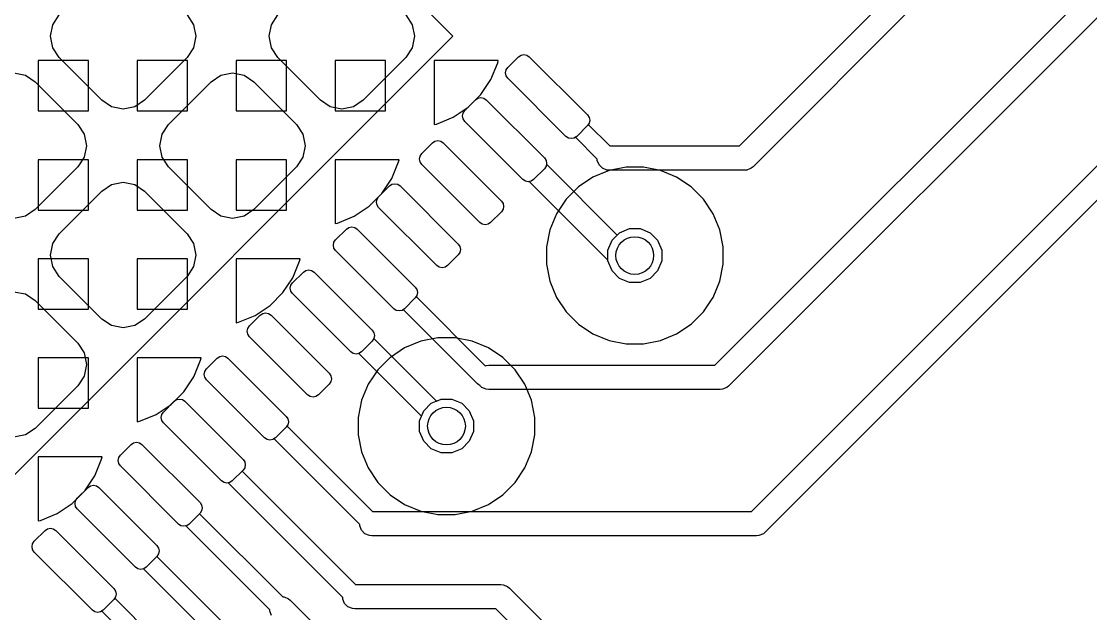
# Model space of a CAD drawing. Extents: x 0 to 3.78, y -0.8 to 2.03.
# Drawn here: x 0.5851 to 0.9308, y 0.3882 to 0.5796 of the extents above; entities that cross this region are included whole.
import ezdxf

# ---------------------------------------------------------------- set-up
doc = ezdxf.new("R2010")
doc.units = 0
doc.header["$MEASUREMENT"] = 0
doc.layers.add('BLACK', color=7, linetype='CONTINUOUS')

msp = doc.modelspace()

# ---------------------------------------------------------------- linework, layer by layer
at = {"layer": 'BLACK', "linetype": 'CONTINUOUS'}
for p, q in [((0.81727, 0.53937), (1.31391, 1.03601)), ((1.31832, 1.02929), (0.82168, 0.53265)), ((0.80939, 0.4685), (1.34367, 1.00278)), ((1.34809, 0.99606), (0.81381, 0.46178)), ((0.8212, 0.42126), (1.37123, 0.97129)), ((1.37565, 0.96457), (0.82562, 0.41454)), ((0.58268, 0.71678), (0.72466, 0.5748)), ((0.59525, 0.57853), (0.59736, 0.58169)), ((0.6387, 0.58169), (0.64082, 0.57853)), ((0.66596, 0.57853), (0.66807, 0.58169)), ((0.70941, 0.58169), (0.71153, 0.57853)), ((0.59451, 0.5748), (0.59525, 0.57853)), ((0.64082, 0.57853), (0.64156, 0.5748)), ((0.66522, 0.5748), (0.66596, 0.57853)), ((0.71153, 0.57853), (0.71227, 0.5748)), ((0.72466, 0.5748), (0.58268, 0.43283)), ((0.59525, 0.57107), (0.59451, 0.5748)), ((0.64156, 0.5748), (0.64082, 0.57107)), ((0.66596, 0.57107), (0.66522, 0.5748)), ((0.71227, 0.5748), (0.71153, 0.57107)), ((0.59736, 0.56791), (0.59525, 0.57107)), ((0.64082, 0.57107), (0.6387, 0.56791)), ((0.66807, 0.56791), (0.66596, 0.57107)), ((0.71153, 0.57107), (0.70941, 0.56791)), ((0.61114, 0.55413), (0.59736, 0.56791)), ((0.6387, 0.56791), (0.62492, 0.55413)), ((0.68185, 0.55413), (0.66807, 0.56791)), ((0.70941, 0.56791), (0.69563, 0.55413)), ((0.7424, 0.56471), (0.74588, 0.56819)), ((0.7424, 0.56471), (0.74588, 0.56819)), ((0.74588, 0.56819), (0.74668, 0.56872)), ((0.74588, 0.56819), (0.74668, 0.56872)), ((0.74668, 0.56872), (0.74762, 0.56891)), ((0.74668, 0.56872), (0.74762, 0.56891)), ((0.74762, 0.56891), (0.74856, 0.56872)), ((0.74762, 0.56891), (0.74856, 0.56872)), ((0.74856, 0.56872), (0.74936, 0.56819)), ((0.74856, 0.56872), (0.74936, 0.56819)), ((0.74936, 0.56819), (0.76815, 0.5494)), ((0.74936, 0.56819), (0.76815, 0.5494)), ((0.60682, 0.56693), (0.59055, 0.56693)), ((0.59055, 0.56693), (0.59055, 0.55066)), ((0.60682, 0.55066), (0.60682, 0.56693)), ((0.63883, 0.56693), (0.62257, 0.56693)), ((0.62257, 0.56693), (0.62257, 0.55066)), ((0.63883, 0.55066), (0.63883, 0.56693)), ((0.67085, 0.56693), (0.65458, 0.56693)), ((0.65458, 0.56693), (0.65458, 0.55066)), ((0.67085, 0.55066), (0.67085, 0.56693)), ((0.70286, 0.56693), (0.6866, 0.56693)), ((0.6866, 0.56693), (0.6866, 0.55066)), ((0.70286, 0.55066), (0.70286, 0.56693)), ((0.73928, 0.56693), (0.71861, 0.56693)), ((0.71861, 0.56693), (0.71861, 0.54626)), ((0.7369, 0.56082), (0.73913, 0.56619)), ((0.73913, 0.56619), (0.73928, 0.56693)), ((0.73913, 0.56619), (0.73913, 0.56619)), ((0.74168, 0.56297), (0.74187, 0.56391)), ((0.74168, 0.56297), (0.74187, 0.56391)), ((0.74187, 0.56391), (0.7424, 0.56471)), ((0.74187, 0.56391), (0.7424, 0.56471)), ((0.58268, 0.56297), (0.58641, 0.56223)), ((0.58641, 0.56223), (0.58957, 0.56012)), ((0.58957, 0.56012), (0.60335, 0.54634)), ((0.63272, 0.54634), (0.6465, 0.56012)), ((0.6465, 0.56012), (0.64966, 0.56223)), ((0.64966, 0.56223), (0.65339, 0.56297)), ((0.65339, 0.56297), (0.65712, 0.56223)), ((0.65712, 0.56223), (0.66028, 0.56012)), ((0.66028, 0.56012), (0.67406, 0.54634)), ((0.73367, 0.55598), (0.7369, 0.56082)), ((0.7369, 0.56082), (0.7369, 0.56082)), ((0.74187, 0.56203), (0.74168, 0.56297)), ((0.74187, 0.56203), (0.74168, 0.56297)), ((0.7424, 0.56123), (0.74187, 0.56203)), ((0.7424, 0.56123), (0.74187, 0.56203)), ((0.76119, 0.54244), (0.7424, 0.56123)), ((0.76119, 0.54244), (0.7424, 0.56123)), ((0.6143, 0.55202), (0.61114, 0.55413)), ((0.62492, 0.55413), (0.62176, 0.55202)), ((0.68501, 0.55202), (0.68185, 0.55413)), ((0.69563, 0.55413), (0.69247, 0.55202)), ((0.72848, 0.55079), (0.73196, 0.55427)), ((0.72848, 0.55079), (0.73196, 0.55427)), ((0.72956, 0.55187), (0.73367, 0.55598)), ((0.73196, 0.55427), (0.73276, 0.55481)), ((0.73196, 0.55427), (0.73276, 0.55481)), ((0.73276, 0.55481), (0.7337, 0.55499)), ((0.73276, 0.55481), (0.7337, 0.55499)), ((0.73367, 0.55598), (0.73367, 0.55598)), ((0.7337, 0.55499), (0.73464, 0.55481)), ((0.7337, 0.55499), (0.73464, 0.55481)), ((0.73464, 0.55481), (0.73544, 0.55427)), ((0.73464, 0.55481), (0.73544, 0.55427)), ((0.73544, 0.55427), (0.75423, 0.53548)), ((0.73544, 0.55427), (0.75423, 0.53548)), ((0.59055, 0.55066), (0.60682, 0.55066)), ((0.61803, 0.55128), (0.6143, 0.55202)), ((0.62176, 0.55202), (0.61803, 0.55128)), ((0.62257, 0.55066), (0.63883, 0.55066)), ((0.65458, 0.55066), (0.67085, 0.55066)), ((0.68874, 0.55128), (0.68501, 0.55202)), ((0.6866, 0.55066), (0.70286, 0.55066)), ((0.69247, 0.55202), (0.68874, 0.55128)), ((0.72472, 0.54864), (0.72956, 0.55187)), ((0.72776, 0.54905), (0.72795, 0.54999)), ((0.72776, 0.54905), (0.72795, 0.54999)), ((0.72795, 0.54999), (0.72848, 0.55079)), ((0.72795, 0.54999), (0.72848, 0.55079)), ((0.72956, 0.55187), (0.72956, 0.55187)), ((0.60335, 0.54634), (0.60546, 0.54318)), ((0.63061, 0.54318), (0.63272, 0.54634)), ((0.67406, 0.54634), (0.67617, 0.54318)), ((0.71861, 0.54626), (0.71935, 0.54641)), ((0.71935, 0.54641), (0.72472, 0.54864)), ((0.71935, 0.54641), (0.71935, 0.54641)), ((0.72472, 0.54864), (0.72472, 0.54864)), ((0.72795, 0.54811), (0.72776, 0.54905)), ((0.72795, 0.54811), (0.72776, 0.54905)), ((0.72848, 0.54731), (0.72795, 0.54811)), ((0.72848, 0.54731), (0.72795, 0.54811)), ((0.74727, 0.52852), (0.72848, 0.54731)), ((0.74727, 0.52852), (0.72848, 0.54731)), ((0.76815, 0.5494), (0.76869, 0.5486)), ((0.76815, 0.5494), (0.76869, 0.5486)), ((0.76869, 0.54672), (0.76815, 0.54592)), ((0.76869, 0.54672), (0.76843, 0.54634)), ((0.76843, 0.54634), (0.7754, 0.53937)), ((0.76869, 0.5486), (0.76887, 0.54766)), ((0.76869, 0.5486), (0.76887, 0.54766)), ((0.76887, 0.54766), (0.76869, 0.54672)), ((0.76887, 0.54766), (0.76869, 0.54672)), ((0.60546, 0.54318), (0.6062, 0.53945)), ((0.62986, 0.53945), (0.63061, 0.54318)), ((0.67617, 0.54318), (0.67691, 0.53945)), ((0.76815, 0.54592), (0.76467, 0.54244)), ((0.6062, 0.53945), (0.60546, 0.53572)), ((0.63061, 0.53572), (0.62986, 0.53945)), ((0.67691, 0.53945), (0.67617, 0.53572)), ((0.71456, 0.53687), (0.71804, 0.54035)), ((0.71456, 0.53687), (0.71804, 0.54035)), ((0.71804, 0.54035), (0.71884, 0.54089)), ((0.71804, 0.54035), (0.71884, 0.54089)), ((0.71884, 0.54089), (0.71978, 0.54107)), ((0.71884, 0.54089), (0.71978, 0.54107)), ((0.71978, 0.54107), (0.72073, 0.54089)), ((0.71978, 0.54107), (0.72073, 0.54089)), ((0.72073, 0.54089), (0.72152, 0.54035)), ((0.72073, 0.54089), (0.72152, 0.54035)), ((0.72152, 0.54035), (0.74031, 0.52156)), ((0.72152, 0.54035), (0.74031, 0.52156)), ((0.76199, 0.54191), (0.76119, 0.54244)), ((0.76199, 0.54191), (0.76119, 0.54244)), ((0.76293, 0.54172), (0.76199, 0.54191)), ((0.76293, 0.54172), (0.76199, 0.54191)), ((0.76388, 0.54191), (0.76293, 0.54172)), ((0.76388, 0.54191), (0.76293, 0.54172)), ((0.76467, 0.54244), (0.76388, 0.54191)), ((0.76426, 0.54216), (0.76388, 0.54191)), ((0.7713, 0.53512), (0.76426, 0.54216)), ((0.7754, 0.53937), (0.81727, 0.53937)), ((0.71384, 0.53513), (0.71403, 0.53607)), ((0.71384, 0.53513), (0.71403, 0.53607)), ((0.71403, 0.53607), (0.71456, 0.53687)), ((0.71403, 0.53607), (0.71456, 0.53687)), ((0.60335, 0.53256), (0.58957, 0.51878)), ((0.60682, 0.53491), (0.59055, 0.53491)), ((0.59055, 0.53491), (0.59055, 0.51865)), ((0.60546, 0.53572), (0.60335, 0.53256)), ((0.60682, 0.51865), (0.60682, 0.53491)), ((0.63883, 0.53491), (0.62257, 0.53491)), ((0.62257, 0.53491), (0.62257, 0.51865)), ((0.63272, 0.53256), (0.63061, 0.53572)), ((0.6465, 0.51878), (0.63272, 0.53256)), ((0.63883, 0.51865), (0.63883, 0.53491)), ((0.67085, 0.53491), (0.65458, 0.53491)), ((0.65458, 0.53491), (0.65458, 0.51865)), ((0.67406, 0.53256), (0.66028, 0.51878)), ((0.67085, 0.51865), (0.67085, 0.53491)), ((0.67617, 0.53572), (0.67406, 0.53256)), ((0.70726, 0.53491), (0.6866, 0.53491)), ((0.6866, 0.53491), (0.6866, 0.51425)), ((0.70489, 0.5288), (0.70711, 0.53418)), ((0.70711, 0.53418), (0.70726, 0.53491)), ((0.70711, 0.53418), (0.70711, 0.53418)), ((0.71403, 0.53419), (0.71384, 0.53513)), ((0.71403, 0.53419), (0.71384, 0.53513)), ((0.71456, 0.53339), (0.71403, 0.53419)), ((0.71456, 0.53339), (0.71403, 0.53419)), ((0.73335, 0.5146), (0.71456, 0.53339)), ((0.73335, 0.5146), (0.71456, 0.53339)), ((0.75423, 0.53548), (0.75477, 0.53468)), ((0.75423, 0.53548), (0.75477, 0.53468)), ((0.75477, 0.5328), (0.75423, 0.532)), ((0.75477, 0.53468), (0.75495, 0.53374)), ((0.75477, 0.53468), (0.75495, 0.53374)), ((0.75495, 0.53374), (0.75477, 0.5328)), ((0.75495, 0.53374), (0.75489, 0.53343)), ((0.75489, 0.53343), (0.77778, 0.51054)), ((0.7713, 0.53466), (0.7713, 0.53512)), ((0.77189, 0.53325), (0.7713, 0.53466)), ((0.77297, 0.53216), (0.77189, 0.53325)), ((0.78065, 0.5325), (0.77513, 0.5314)), ((0.78628, 0.5325), (0.78065, 0.5325)), ((0.78065, 0.5325), (0.78065, 0.5325)), ((0.7918, 0.5314), (0.78628, 0.5325)), ((0.78628, 0.5325), (0.78628, 0.5325)), ((0.82168, 0.53265), (0.82108, 0.53216)), ((0.75423, 0.532), (0.75075, 0.52852)), ((0.76993, 0.52925), (0.76526, 0.52612)), ((0.76994, 0.52925), (0.76993, 0.52925)), ((0.77513, 0.5314), (0.76994, 0.52925)), ((0.77439, 0.53157), (0.77297, 0.53216)), ((0.77516, 0.5315), (0.77439, 0.53157)), ((0.77513, 0.5314), (0.77513, 0.5314)), ((0.8189, 0.5315), (0.77516, 0.5315)), ((0.79699, 0.52925), (0.7918, 0.5314)), ((0.7918, 0.5314), (0.7918, 0.5314)), ((0.80167, 0.52612), (0.79699, 0.52925)), ((0.79699, 0.52925), (0.79699, 0.52925)), ((0.79699, 0.52925), (0.79699, 0.52925)), ((0.81967, 0.53157), (0.8189, 0.5315)), ((0.82108, 0.53216), (0.81967, 0.53157)), ((0.61114, 0.52476), (0.6143, 0.52688)), ((0.6143, 0.52688), (0.61803, 0.52762)), ((0.61803, 0.52762), (0.62176, 0.52688)), ((0.62176, 0.52688), (0.62492, 0.52476)), ((0.70064, 0.52295), (0.70412, 0.52643)), ((0.70064, 0.52295), (0.70412, 0.52643)), ((0.70166, 0.52397), (0.70489, 0.5288)), ((0.70412, 0.52643), (0.70492, 0.52697)), ((0.70412, 0.52643), (0.70492, 0.52697)), ((0.70489, 0.5288), (0.70489, 0.5288)), ((0.70492, 0.52697), (0.70586, 0.52715)), ((0.70492, 0.52697), (0.70586, 0.52715)), ((0.70586, 0.52715), (0.70681, 0.52697)), ((0.70586, 0.52715), (0.70681, 0.52697)), ((0.70681, 0.52697), (0.7076, 0.52643)), ((0.70681, 0.52697), (0.7076, 0.52643)), ((0.7076, 0.52643), (0.7264, 0.50764)), ((0.7076, 0.52643), (0.7264, 0.50764)), ((0.74807, 0.52799), (0.74727, 0.52852)), ((0.74807, 0.52799), (0.74727, 0.52852)), ((0.74901, 0.5278), (0.74807, 0.52799)), ((0.74901, 0.5278), (0.74807, 0.52799)), ((0.74996, 0.52799), (0.74901, 0.5278)), ((0.74933, 0.52786), (0.74901, 0.5278)), ((0.77478, 0.50241), (0.74933, 0.52786)), ((0.75075, 0.52852), (0.74996, 0.52799)), ((0.76526, 0.52612), (0.76128, 0.52214)), ((0.80565, 0.52214), (0.80167, 0.52612)), ((0.59736, 0.51098), (0.61114, 0.52476)), ((0.62492, 0.52476), (0.6387, 0.51098)), ((0.69754, 0.51985), (0.70166, 0.52397)), ((0.69992, 0.52121), (0.70011, 0.52216)), ((0.69992, 0.52121), (0.70011, 0.52216)), ((0.70011, 0.52216), (0.70064, 0.52295)), ((0.70011, 0.52216), (0.70064, 0.52295)), ((0.70166, 0.52397), (0.70166, 0.52397)), ((0.76128, 0.52214), (0.75975, 0.51985)), ((0.76128, 0.52214), (0.76128, 0.52214)), ((0.76128, 0.52214), (0.76128, 0.52214)), ((0.80878, 0.51747), (0.80565, 0.52214)), ((0.58957, 0.51878), (0.58641, 0.51667)), ((0.59055, 0.51865), (0.60682, 0.51865)), ((0.62257, 0.51865), (0.63883, 0.51865)), ((0.64966, 0.51667), (0.6465, 0.51878)), ((0.65458, 0.51865), (0.67085, 0.51865)), ((0.66028, 0.51878), (0.65712, 0.51667)), ((0.69271, 0.51662), (0.69754, 0.51985)), ((0.69754, 0.51985), (0.69754, 0.51985)), ((0.70011, 0.52027), (0.69992, 0.52121)), ((0.70011, 0.52027), (0.69992, 0.52121)), ((0.70064, 0.51947), (0.70011, 0.52027)), ((0.70064, 0.51947), (0.70011, 0.52027)), ((0.71944, 0.50068), (0.70064, 0.51947)), ((0.71944, 0.50068), (0.70064, 0.51947)), ((0.74031, 0.52156), (0.74085, 0.52076)), ((0.74031, 0.52156), (0.74085, 0.52076)), ((0.74085, 0.51888), (0.74031, 0.51808)), ((0.74085, 0.51888), (0.74031, 0.51808)), ((0.74085, 0.52076), (0.74104, 0.51982)), ((0.74085, 0.52076), (0.74104, 0.51982)), ((0.74104, 0.51982), (0.74085, 0.51888)), ((0.74104, 0.51982), (0.74085, 0.51888)), ((0.75975, 0.51985), (0.75815, 0.51747)), ((0.58641, 0.51667), (0.58268, 0.51592)), ((0.65339, 0.51592), (0.64966, 0.51667)), ((0.65712, 0.51667), (0.65339, 0.51592)), ((0.68733, 0.5144), (0.69271, 0.51662)), ((0.69271, 0.51662), (0.69271, 0.51662)), ((0.74031, 0.51808), (0.73683, 0.5146)), ((0.74031, 0.51808), (0.73683, 0.5146)), ((0.75815, 0.51747), (0.756, 0.51227)), ((0.75815, 0.51747), (0.75815, 0.51747)), ((0.81093, 0.51227), (0.80878, 0.51747)), ((0.6866, 0.51425), (0.68733, 0.5144)), ((0.68672, 0.50903), (0.6902, 0.51251)), ((0.68672, 0.50903), (0.6902, 0.51251)), ((0.68733, 0.5144), (0.68733, 0.5144)), ((0.6902, 0.51251), (0.691, 0.51305)), ((0.6902, 0.51251), (0.691, 0.51305)), ((0.691, 0.51305), (0.69194, 0.51323)), ((0.691, 0.51305), (0.69194, 0.51323)), ((0.69194, 0.51323), (0.69289, 0.51305)), ((0.69194, 0.51323), (0.69289, 0.51305)), ((0.69289, 0.51305), (0.69368, 0.51251)), ((0.69289, 0.51305), (0.69368, 0.51251)), ((0.69368, 0.51251), (0.71248, 0.49372)), ((0.69368, 0.51251), (0.71248, 0.49372)), ((0.73415, 0.51407), (0.73335, 0.5146)), ((0.73415, 0.51407), (0.73335, 0.5146)), ((0.73509, 0.51388), (0.73415, 0.51407)), ((0.73509, 0.51388), (0.73415, 0.51407)), ((0.73604, 0.51407), (0.73509, 0.51388)), ((0.73604, 0.51407), (0.73509, 0.51388)), ((0.73683, 0.5146), (0.73604, 0.51407)), ((0.73683, 0.5146), (0.73604, 0.51407)), ((0.756, 0.51227), (0.7549, 0.50675)), ((0.756, 0.51227), (0.756, 0.51227)), ((0.77854, 0.5113), (0.78174, 0.51263)), ((0.77854, 0.5113), (0.78174, 0.51263)), ((0.78174, 0.51263), (0.78519, 0.51263)), ((0.78174, 0.51263), (0.78519, 0.51263)), ((0.78519, 0.51263), (0.78839, 0.5113)), ((0.78519, 0.51263), (0.78839, 0.5113)), ((0.81203, 0.50675), (0.81093, 0.51227)), ((0.59525, 0.50782), (0.59736, 0.51098)), ((0.6387, 0.51098), (0.64082, 0.50782)), ((0.686, 0.50729), (0.68619, 0.50824)), ((0.686, 0.50729), (0.68619, 0.50824)), ((0.68619, 0.50824), (0.68672, 0.50903)), ((0.68619, 0.50824), (0.68672, 0.50903)), ((0.77478, 0.50567), (0.7761, 0.50886)), ((0.7761, 0.50886), (0.77854, 0.5113)), ((0.77778, 0.51054), (0.77854, 0.5113)), ((0.78839, 0.5113), (0.79083, 0.50886)), ((0.78839, 0.5113), (0.79083, 0.50886)), ((0.79083, 0.50886), (0.79215, 0.50567)), ((0.79083, 0.50886), (0.79215, 0.50567)), ((0.59451, 0.50409), (0.59525, 0.50782)), ((0.64082, 0.50782), (0.64156, 0.50409)), ((0.68619, 0.50635), (0.686, 0.50729)), ((0.68619, 0.50635), (0.686, 0.50729)), ((0.68672, 0.50555), (0.68619, 0.50635)), ((0.68672, 0.50555), (0.68619, 0.50635)), ((0.70552, 0.48676), (0.68672, 0.50555)), ((0.70552, 0.48676), (0.68672, 0.50555)), ((0.7264, 0.50764), (0.72693, 0.50684)), ((0.7264, 0.50764), (0.72693, 0.50684)), ((0.72693, 0.50496), (0.7264, 0.50416)), ((0.72693, 0.50496), (0.7264, 0.50416)), ((0.72693, 0.50684), (0.72712, 0.5059)), ((0.72693, 0.50684), (0.72712, 0.5059)), ((0.72712, 0.5059), (0.72693, 0.50496)), ((0.72712, 0.5059), (0.72693, 0.50496)), ((0.7549, 0.50675), (0.7549, 0.50112)), ((0.77478, 0.50221), (0.77478, 0.50567)), ((0.79215, 0.50567), (0.79215, 0.50221)), ((0.79215, 0.50567), (0.79215, 0.50221)), ((0.81203, 0.50112), (0.81203, 0.50675)), ((0.60682, 0.5029), (0.59055, 0.5029)), ((0.59055, 0.5029), (0.59055, 0.48663)), ((0.59525, 0.50036), (0.59451, 0.50409)), ((0.60682, 0.48663), (0.60682, 0.5029)), ((0.63883, 0.5029), (0.62257, 0.5029)), ((0.62257, 0.5029), (0.62257, 0.48663)), ((0.63883, 0.48663), (0.63883, 0.5029)), ((0.64156, 0.50409), (0.64082, 0.50036)), ((0.67525, 0.5029), (0.65458, 0.5029)), ((0.65458, 0.5029), (0.65458, 0.48223)), ((0.67287, 0.49679), (0.6751, 0.50216)), ((0.6751, 0.50216), (0.67525, 0.5029)), ((0.6751, 0.50216), (0.6751, 0.50216)), ((0.7264, 0.50416), (0.72292, 0.50068)), ((0.7264, 0.50416), (0.72292, 0.50068)), ((0.77478, 0.50221), (0.77478, 0.50241)), ((0.7761, 0.49902), (0.77478, 0.50221)), ((0.7761, 0.49902), (0.77478, 0.50221)), ((0.79215, 0.50221), (0.79083, 0.49902)), ((0.79215, 0.50221), (0.79083, 0.49902)), ((0.59736, 0.4972), (0.59525, 0.50036)), ((0.64082, 0.50036), (0.6387, 0.4972)), ((0.67281, 0.49511), (0.67629, 0.49859)), ((0.67281, 0.49511), (0.67629, 0.49859)), ((0.67629, 0.49859), (0.67708, 0.49913)), ((0.67629, 0.49859), (0.67708, 0.49913)), ((0.67708, 0.49913), (0.67803, 0.49931)), ((0.67708, 0.49913), (0.67803, 0.49931)), ((0.67803, 0.49931), (0.67897, 0.49913)), ((0.67803, 0.49931), (0.67897, 0.49913)), ((0.67897, 0.49913), (0.67977, 0.49859)), ((0.67897, 0.49913), (0.67977, 0.49859)), ((0.67977, 0.49859), (0.69856, 0.4798)), ((0.67977, 0.49859), (0.69856, 0.4798)), ((0.72023, 0.50015), (0.71944, 0.50068)), ((0.72023, 0.50015), (0.71944, 0.50068)), ((0.72118, 0.49996), (0.72023, 0.50015)), ((0.72118, 0.49996), (0.72023, 0.50015)), ((0.72212, 0.50015), (0.72118, 0.49996)), ((0.72212, 0.50015), (0.72118, 0.49996)), ((0.72292, 0.50068), (0.72212, 0.50015)), ((0.72292, 0.50068), (0.72212, 0.50015)), ((0.7549, 0.50112), (0.756, 0.49561)), ((0.77854, 0.49657), (0.7761, 0.49902)), ((0.77854, 0.49657), (0.7761, 0.49902)), ((0.79083, 0.49902), (0.78839, 0.49657)), ((0.79083, 0.49902), (0.78839, 0.49657)), ((0.81093, 0.49561), (0.81203, 0.50112)), ((0.61114, 0.48342), (0.59736, 0.4972)), ((0.6387, 0.4972), (0.62492, 0.48342)), ((0.66964, 0.49195), (0.67287, 0.49679)), ((0.67227, 0.49432), (0.67281, 0.49511)), ((0.67227, 0.49432), (0.67281, 0.49511)), ((0.67287, 0.49679), (0.67287, 0.49679)), ((0.756, 0.49561), (0.756, 0.49561)), ((0.756, 0.49561), (0.75815, 0.49041)), ((0.78174, 0.49525), (0.77854, 0.49657)), ((0.78174, 0.49525), (0.77854, 0.49657)), ((0.78519, 0.49525), (0.78174, 0.49525)), ((0.78519, 0.49525), (0.78174, 0.49525)), ((0.78839, 0.49657), (0.78519, 0.49525)), ((0.78839, 0.49657), (0.78519, 0.49525)), ((0.80878, 0.49041), (0.81093, 0.49561)), ((0.58268, 0.49226), (0.58641, 0.49152)), ((0.58641, 0.49152), (0.58957, 0.48941)), ((0.66553, 0.48784), (0.66964, 0.49195)), ((0.66964, 0.49195), (0.66964, 0.49195)), ((0.67208, 0.49337), (0.67227, 0.49432)), ((0.67208, 0.49337), (0.67227, 0.49432)), ((0.67227, 0.49243), (0.67208, 0.49337)), ((0.67227, 0.49243), (0.67208, 0.49337)), ((0.67281, 0.49163), (0.67227, 0.49243)), ((0.67281, 0.49163), (0.67227, 0.49243)), ((0.6916, 0.47284), (0.67281, 0.49163)), ((0.6916, 0.47284), (0.67281, 0.49163)), ((0.71248, 0.49372), (0.71301, 0.49292)), ((0.71248, 0.49372), (0.71301, 0.49292)), ((0.71301, 0.49104), (0.71248, 0.49024)), ((0.71301, 0.49104), (0.71275, 0.49066)), ((0.71301, 0.49292), (0.7132, 0.49198)), ((0.71301, 0.49292), (0.7132, 0.49198)), ((0.7132, 0.49198), (0.71301, 0.49104)), ((0.7132, 0.49198), (0.71301, 0.49104)), ((0.58957, 0.48941), (0.60335, 0.47563)), ((0.66069, 0.48461), (0.66553, 0.48784)), ((0.66553, 0.48784), (0.66553, 0.48784)), ((0.71248, 0.49024), (0.709, 0.48676)), ((0.71275, 0.49066), (0.73512, 0.46829)), ((0.75815, 0.49041), (0.75815, 0.49041)), ((0.75815, 0.49041), (0.75815, 0.49041)), ((0.75815, 0.49041), (0.76128, 0.48573)), ((0.80565, 0.48573), (0.80827, 0.48966)), ((0.80827, 0.48966), (0.80878, 0.49041)), ((0.80878, 0.49041), (0.80878, 0.49041)), ((0.80878, 0.49041), (0.80878, 0.49041)), ((0.59055, 0.48663), (0.60682, 0.48663)), ((0.62257, 0.48663), (0.63883, 0.48663)), ((0.65532, 0.48238), (0.66069, 0.48461)), ((0.65889, 0.4812), (0.66237, 0.48467)), ((0.65889, 0.4812), (0.66237, 0.48467)), ((0.66069, 0.48461), (0.66069, 0.48461)), ((0.66237, 0.48467), (0.66316, 0.48521)), ((0.66237, 0.48467), (0.66316, 0.48521)), ((0.66316, 0.48521), (0.66411, 0.4854)), ((0.66316, 0.48521), (0.66411, 0.4854)), ((0.66411, 0.4854), (0.66505, 0.48521)), ((0.66411, 0.4854), (0.66505, 0.48521)), ((0.66505, 0.48521), (0.66585, 0.48467)), ((0.66505, 0.48521), (0.66585, 0.48467)), ((0.66585, 0.48467), (0.68464, 0.46588)), ((0.66585, 0.48467), (0.68464, 0.46588)), ((0.70631, 0.48623), (0.70552, 0.48676)), ((0.70631, 0.48623), (0.70552, 0.48676)), ((0.70726, 0.48604), (0.70631, 0.48623)), ((0.70726, 0.48604), (0.70631, 0.48623)), ((0.7082, 0.48623), (0.70726, 0.48604)), ((0.7082, 0.48623), (0.70726, 0.48604)), ((0.709, 0.48676), (0.7082, 0.48623)), ((0.70858, 0.48648), (0.7082, 0.48623)), ((0.73258, 0.46248), (0.70858, 0.48648)), ((0.76128, 0.48573), (0.76526, 0.48175)), ((0.80167, 0.48175), (0.80565, 0.48573)), ((0.6143, 0.48131), (0.61114, 0.48342)), ((0.61803, 0.48057), (0.6143, 0.48131)), ((0.62176, 0.48131), (0.61803, 0.48057)), ((0.62492, 0.48342), (0.62176, 0.48131)), ((0.65458, 0.48223), (0.65532, 0.48238)), ((0.65532, 0.48238), (0.65532, 0.48238)), ((0.65835, 0.4804), (0.65889, 0.4812)), ((0.65835, 0.4804), (0.65889, 0.4812)), ((0.76526, 0.48175), (0.76993, 0.47862)), ((0.79699, 0.47862), (0.80167, 0.48175)), ((0.65817, 0.47946), (0.65835, 0.4804)), ((0.65817, 0.47946), (0.65835, 0.4804)), ((0.65835, 0.47851), (0.65817, 0.47946)), ((0.65835, 0.47851), (0.65817, 0.47946)), ((0.65889, 0.47772), (0.65835, 0.47851)), ((0.65889, 0.47772), (0.65835, 0.47851)), ((0.67768, 0.45892), (0.65889, 0.47772)), ((0.67768, 0.45892), (0.65889, 0.47772)), ((0.69856, 0.4798), (0.69909, 0.479)), ((0.69856, 0.4798), (0.69909, 0.479)), ((0.69909, 0.47712), (0.69856, 0.47632)), ((0.69909, 0.479), (0.69928, 0.47806)), ((0.69909, 0.479), (0.69928, 0.47806)), ((0.69928, 0.47806), (0.69909, 0.47712)), ((0.69928, 0.47806), (0.6991, 0.47717)), ((0.6991, 0.47717), (0.71938, 0.4569)), ((0.71977, 0.47738), (0.71425, 0.47628)), ((0.72539, 0.47738), (0.71977, 0.47738)), ((0.71977, 0.47738), (0.71977, 0.47738)), ((0.73091, 0.47628), (0.72539, 0.47738)), ((0.72539, 0.47738), (0.72539, 0.47738)), ((0.76993, 0.47862), (0.77513, 0.47647)), ((0.7918, 0.47647), (0.79699, 0.47862)), ((0.60335, 0.47563), (0.60546, 0.47247)), ((0.69856, 0.47632), (0.69508, 0.47284)), ((0.70905, 0.47413), (0.70442, 0.47103)), ((0.71425, 0.47628), (0.70905, 0.47413)), ((0.70905, 0.47413), (0.70905, 0.47413)), ((0.71425, 0.47628), (0.71425, 0.47628)), ((0.73611, 0.47413), (0.73091, 0.47628)), ((0.73091, 0.47628), (0.73091, 0.47628)), ((0.74079, 0.47101), (0.73611, 0.47413)), ((0.73611, 0.47413), (0.73611, 0.47413)), ((0.73611, 0.47413), (0.73611, 0.47413)), ((0.77513, 0.47647), (0.78065, 0.47537)), ((0.78065, 0.47537), (0.78065, 0.47537)), ((0.78065, 0.47537), (0.78628, 0.47537)), ((0.78628, 0.47537), (0.7918, 0.47647)), ((0.78628, 0.47537), (0.78628, 0.47537)), ((0.60682, 0.47089), (0.59055, 0.47089)), ((0.59055, 0.47089), (0.59055, 0.45462)), ((0.60546, 0.47247), (0.6062, 0.46874)), ((0.60682, 0.45462), (0.60682, 0.47089)), ((0.64323, 0.47089), (0.62257, 0.47089)), ((0.62257, 0.47089), (0.62257, 0.45022)), ((0.64308, 0.47015), (0.64323, 0.47089)), ((0.64497, 0.46728), (0.64845, 0.47076)), ((0.64497, 0.46728), (0.64845, 0.47076)), ((0.64845, 0.47076), (0.64924, 0.47129)), ((0.64845, 0.47076), (0.64924, 0.47129)), ((0.64924, 0.47129), (0.65019, 0.47148)), ((0.64924, 0.47129), (0.65019, 0.47148)), ((0.65019, 0.47148), (0.65113, 0.47129)), ((0.65019, 0.47148), (0.65113, 0.47129)), ((0.65113, 0.47129), (0.65193, 0.47076)), ((0.65113, 0.47129), (0.65193, 0.47076)), ((0.65193, 0.47076), (0.67072, 0.45196)), ((0.65193, 0.47076), (0.67072, 0.45196)), ((0.69239, 0.47231), (0.6916, 0.47284)), ((0.69239, 0.47231), (0.6916, 0.47284)), ((0.69334, 0.47212), (0.69239, 0.47231)), ((0.69334, 0.47212), (0.69239, 0.47231)), ((0.69428, 0.47231), (0.69334, 0.47212)), ((0.69423, 0.4723), (0.69334, 0.47212)), ((0.7145, 0.45202), (0.69423, 0.4723)), ((0.69508, 0.47284), (0.69428, 0.47231)), ((0.70437, 0.47101), (0.70039, 0.46703)), ((0.70442, 0.47103), (0.70437, 0.47101)), ((0.74477, 0.46703), (0.74079, 0.47101)), ((0.6062, 0.46874), (0.60546, 0.46501)), ((0.64086, 0.46477), (0.64308, 0.47015)), ((0.64308, 0.47015), (0.64308, 0.47015)), ((0.64443, 0.46648), (0.64497, 0.46728)), ((0.64443, 0.46648), (0.64497, 0.46728)), ((0.70039, 0.46703), (0.69889, 0.46477)), ((0.70039, 0.46703), (0.70039, 0.46703)), ((0.70039, 0.46703), (0.70039, 0.46703)), ((0.73512, 0.46829), (0.73545, 0.46843)), ((0.73545, 0.46843), (0.73622, 0.4685)), ((0.73622, 0.4685), (0.80939, 0.4685)), ((0.74789, 0.46235), (0.74477, 0.46703)), ((0.60546, 0.46501), (0.60335, 0.46185)), ((0.63763, 0.45994), (0.64086, 0.46477)), ((0.64086, 0.46477), (0.64086, 0.46477)), ((0.64425, 0.46554), (0.64443, 0.46648)), ((0.64425, 0.46554), (0.64443, 0.46648)), ((0.64443, 0.46459), (0.64425, 0.46554)), ((0.64443, 0.46459), (0.64425, 0.46554)), ((0.64497, 0.4638), (0.64443, 0.46459)), ((0.64497, 0.4638), (0.64443, 0.46459)), ((0.66376, 0.445), (0.64497, 0.4638)), ((0.66376, 0.445), (0.64497, 0.4638)), ((0.68464, 0.46588), (0.68517, 0.46509)), ((0.68464, 0.46588), (0.68517, 0.46509)), ((0.68517, 0.46509), (0.68536, 0.46414)), ((0.68517, 0.46509), (0.68536, 0.46414)), ((0.68536, 0.46414), (0.68517, 0.4632)), ((0.68536, 0.46414), (0.68517, 0.4632)), ((0.69889, 0.46477), (0.69727, 0.46235)), ((0.60335, 0.46185), (0.58957, 0.44807)), ((0.63376, 0.45607), (0.63763, 0.45994)), ((0.63763, 0.45994), (0.63763, 0.45994)), ((0.68464, 0.4624), (0.68116, 0.45892)), ((0.68464, 0.4624), (0.68116, 0.45892)), ((0.68517, 0.4632), (0.68464, 0.4624)), ((0.68517, 0.4632), (0.68464, 0.4624)), ((0.69727, 0.46235), (0.69512, 0.45715)), ((0.69727, 0.46235), (0.69727, 0.46235)), ((0.73303, 0.46211), (0.73258, 0.46248)), ((0.73334, 0.46198), (0.73303, 0.46211)), ((0.73403, 0.46129), (0.73334, 0.46198)), ((0.73545, 0.46071), (0.73403, 0.46129)), ((0.73622, 0.46063), (0.73545, 0.46071)), ((0.81102, 0.46063), (0.73622, 0.46063)), ((0.75005, 0.45715), (0.74789, 0.46235)), ((0.81179, 0.46071), (0.81102, 0.46063)), ((0.81321, 0.46129), (0.81179, 0.46071)), ((0.81381, 0.46178), (0.81321, 0.46129)), ((0.63105, 0.45336), (0.63453, 0.45684)), ((0.63105, 0.45336), (0.63453, 0.45684)), ((0.63453, 0.45684), (0.63533, 0.45737)), ((0.63453, 0.45684), (0.63533, 0.45737)), ((0.63533, 0.45737), (0.63627, 0.45756)), ((0.63533, 0.45737), (0.63627, 0.45756)), ((0.63627, 0.45756), (0.63721, 0.45737)), ((0.63627, 0.45756), (0.63721, 0.45737)), ((0.63721, 0.45737), (0.63801, 0.45684)), ((0.63721, 0.45737), (0.63801, 0.45684)), ((0.63801, 0.45684), (0.6568, 0.43804)), ((0.63801, 0.45684), (0.6568, 0.43804)), ((0.67848, 0.45839), (0.67768, 0.45892)), ((0.67848, 0.45839), (0.67768, 0.45892)), ((0.67942, 0.4582), (0.67848, 0.45839)), ((0.67942, 0.4582), (0.67848, 0.45839)), ((0.68036, 0.45839), (0.67942, 0.4582)), ((0.68036, 0.45839), (0.67942, 0.4582)), ((0.68116, 0.45892), (0.68036, 0.45839)), ((0.68116, 0.45892), (0.68036, 0.45839)), ((0.69512, 0.45715), (0.69402, 0.45163)), ((0.69512, 0.45715), (0.69512, 0.45715)), ((0.71766, 0.45618), (0.72085, 0.45751)), ((0.71938, 0.4569), (0.72085, 0.45751)), ((0.72085, 0.45751), (0.72431, 0.45751)), ((0.72085, 0.45751), (0.72431, 0.45751)), ((0.72431, 0.45751), (0.7275, 0.45618)), ((0.72431, 0.45751), (0.7275, 0.45618)), ((0.75114, 0.45163), (0.75005, 0.45715)), ((0.59055, 0.45462), (0.60682, 0.45462)), ((0.62868, 0.45259), (0.63351, 0.45582)), ((0.63051, 0.45256), (0.63105, 0.45336)), ((0.63051, 0.45256), (0.63105, 0.45336)), ((0.63351, 0.45582), (0.63376, 0.45607)), ((0.63351, 0.45582), (0.63351, 0.45582)), ((0.71389, 0.45055), (0.71522, 0.45374)), ((0.71522, 0.45374), (0.71766, 0.45618)), ((0.7275, 0.45618), (0.72995, 0.45374)), ((0.7275, 0.45618), (0.72995, 0.45374)), ((0.72995, 0.45374), (0.73127, 0.45055)), ((0.72995, 0.45374), (0.73127, 0.45055)), ((0.62257, 0.45022), (0.6233, 0.45037)), ((0.6233, 0.45037), (0.62636, 0.45163)), ((0.6233, 0.45037), (0.6233, 0.45037)), ((0.62636, 0.45163), (0.62868, 0.45259)), ((0.62868, 0.45259), (0.62868, 0.45259)), ((0.63033, 0.45162), (0.63051, 0.45256)), ((0.63033, 0.45162), (0.63051, 0.45256)), ((0.63051, 0.45067), (0.63033, 0.45162)), ((0.63051, 0.45067), (0.63033, 0.45162)), ((0.63105, 0.44988), (0.63051, 0.45067)), ((0.63105, 0.44988), (0.63051, 0.45067)), ((0.64984, 0.43109), (0.63105, 0.44988)), ((0.64984, 0.43109), (0.63105, 0.44988)), ((0.67072, 0.45196), (0.67125, 0.45117)), ((0.67072, 0.45196), (0.67125, 0.45117)), ((0.67125, 0.45117), (0.67144, 0.45022)), ((0.67125, 0.45117), (0.67144, 0.45022)), ((0.67144, 0.45022), (0.67125, 0.44928)), ((0.67144, 0.45022), (0.67125, 0.44928)), ((0.69402, 0.45163), (0.69402, 0.44601)), ((0.71389, 0.45055), (0.7145, 0.45202)), ((0.71389, 0.44709), (0.71389, 0.45055)), ((0.71389, 0.44709), (0.71389, 0.45055)), ((0.73127, 0.45055), (0.73127, 0.44709)), ((0.73127, 0.45055), (0.73127, 0.44709)), ((0.75114, 0.44601), (0.75114, 0.45163)), ((0.58957, 0.44807), (0.58641, 0.44595)), ((0.67072, 0.44848), (0.66724, 0.445)), ((0.67125, 0.44928), (0.67072, 0.44848)), ((0.67125, 0.44928), (0.671, 0.4489)), ((0.671, 0.4489), (0.69864, 0.42126)), ((0.69402, 0.44601), (0.69512, 0.44049)), ((0.71522, 0.4439), (0.71389, 0.44709)), ((0.71522, 0.4439), (0.71389, 0.44709)), ((0.73127, 0.44709), (0.72995, 0.4439)), ((0.73127, 0.44709), (0.72995, 0.4439)), ((0.75005, 0.44049), (0.75114, 0.44601)), ((0.58641, 0.44595), (0.58268, 0.44521)), ((0.61713, 0.43944), (0.62061, 0.44292)), ((0.61713, 0.43944), (0.62061, 0.44292)), ((0.62061, 0.44292), (0.62141, 0.44345)), ((0.62061, 0.44292), (0.62141, 0.44345)), ((0.62141, 0.44345), (0.62235, 0.44364)), ((0.62141, 0.44345), (0.62235, 0.44364)), ((0.62235, 0.44364), (0.62329, 0.44345)), ((0.62235, 0.44364), (0.62329, 0.44345)), ((0.62329, 0.44345), (0.62409, 0.44292)), ((0.62329, 0.44345), (0.62409, 0.44292)), ((0.62409, 0.44292), (0.64288, 0.42413)), ((0.62409, 0.44292), (0.64288, 0.42413)), ((0.66456, 0.44447), (0.66376, 0.445)), ((0.66456, 0.44447), (0.66376, 0.445)), ((0.6655, 0.44428), (0.66456, 0.44447)), ((0.6655, 0.44428), (0.66456, 0.44447)), ((0.66644, 0.44447), (0.6655, 0.44428)), ((0.66644, 0.44447), (0.6655, 0.44428)), ((0.66724, 0.445), (0.66644, 0.44447)), ((0.66682, 0.44473), (0.66644, 0.44447)), ((0.69454, 0.41701), (0.66682, 0.44473)), ((0.71766, 0.44145), (0.71522, 0.4439)), ((0.71766, 0.44145), (0.71522, 0.4439)), ((0.72995, 0.4439), (0.7275, 0.44145)), ((0.72995, 0.4439), (0.7275, 0.44145)), ((0.61659, 0.43864), (0.61713, 0.43944)), ((0.61659, 0.43864), (0.61713, 0.43944)), ((0.69512, 0.44049), (0.69512, 0.44049)), ((0.69512, 0.44049), (0.69727, 0.43529)), ((0.72085, 0.44013), (0.71766, 0.44145)), ((0.72085, 0.44013), (0.71766, 0.44145)), ((0.72431, 0.44013), (0.72085, 0.44013)), ((0.72431, 0.44013), (0.72085, 0.44013)), ((0.7275, 0.44145), (0.72431, 0.44013)), ((0.7275, 0.44145), (0.72431, 0.44013)), ((0.74789, 0.43529), (0.75005, 0.44049)), ((0.61122, 0.43887), (0.59055, 0.43887)), ((0.59055, 0.43887), (0.59055, 0.4182)), ((0.60884, 0.43276), (0.61107, 0.43813)), ((0.61107, 0.43813), (0.61122, 0.43887)), ((0.61107, 0.43813), (0.61107, 0.43813)), ((0.61641, 0.4377), (0.61659, 0.43864)), ((0.61641, 0.4377), (0.61659, 0.43864)), ((0.61659, 0.43676), (0.61641, 0.4377)), ((0.61659, 0.43676), (0.61641, 0.4377)), ((0.61713, 0.43596), (0.61659, 0.43676)), ((0.61713, 0.43596), (0.61659, 0.43676)), ((0.63592, 0.41717), (0.61713, 0.43596)), ((0.63592, 0.41717), (0.61713, 0.43596)), ((0.6568, 0.43804), (0.65733, 0.43725)), ((0.6568, 0.43804), (0.65733, 0.43725)), ((0.65733, 0.43725), (0.65752, 0.4363)), ((0.65733, 0.43725), (0.65752, 0.4363)), ((0.65752, 0.4363), (0.65733, 0.43536)), ((0.65752, 0.4363), (0.65733, 0.43536)), ((0.60561, 0.42792), (0.60884, 0.43276)), ((0.60884, 0.43276), (0.60884, 0.43276)), ((0.6568, 0.43456), (0.65332, 0.43109)), ((0.6568, 0.43456), (0.65651, 0.43428)), ((0.65651, 0.43428), (0.69315, 0.39764)), ((0.65733, 0.43536), (0.6568, 0.43456)), ((0.65733, 0.43536), (0.6568, 0.43456)), ((0.69727, 0.43529), (0.69727, 0.43529)), ((0.69727, 0.43529), (0.69727, 0.43529)), ((0.69727, 0.43529), (0.70039, 0.43061)), ((0.74477, 0.43061), (0.74789, 0.43529)), ((0.60321, 0.42552), (0.60669, 0.429)), ((0.60321, 0.42552), (0.60669, 0.429)), ((0.60669, 0.429), (0.60749, 0.42953)), ((0.60669, 0.429), (0.60749, 0.42953)), ((0.60749, 0.42953), (0.60843, 0.42972)), ((0.60749, 0.42953), (0.60843, 0.42972)), ((0.60843, 0.42972), (0.60937, 0.42953)), ((0.60843, 0.42972), (0.60937, 0.42953)), ((0.60937, 0.42953), (0.61017, 0.429)), ((0.60937, 0.42953), (0.61017, 0.429)), ((0.61017, 0.429), (0.62896, 0.41021)), ((0.61017, 0.429), (0.62896, 0.41021)), ((0.65064, 0.43055), (0.64984, 0.43109)), ((0.65064, 0.43055), (0.64984, 0.43109)), ((0.65158, 0.43036), (0.65064, 0.43055)), ((0.65158, 0.43036), (0.65064, 0.43055)), ((0.65252, 0.43055), (0.65158, 0.43036)), ((0.65199, 0.43045), (0.65158, 0.43036)), ((0.68905, 0.39339), (0.65199, 0.43045)), ((0.65332, 0.43109), (0.65252, 0.43055)), ((0.70039, 0.43061), (0.70437, 0.42663)), ((0.74079, 0.42663), (0.74477, 0.43061)), ((0.6015, 0.42381), (0.60561, 0.42792)), ((0.60267, 0.42472), (0.60321, 0.42552)), ((0.60267, 0.42472), (0.60321, 0.42552)), ((0.60561, 0.42792), (0.60561, 0.42792)), ((0.70437, 0.42663), (0.70905, 0.42351)), ((0.73611, 0.42351), (0.74079, 0.42663)), ((0.59666, 0.42058), (0.6015, 0.42381)), ((0.6015, 0.42381), (0.6015, 0.42381)), ((0.60249, 0.42378), (0.60267, 0.42472)), ((0.60249, 0.42378), (0.60267, 0.42472)), ((0.60267, 0.42284), (0.60249, 0.42378)), ((0.60267, 0.42284), (0.60249, 0.42378)), ((0.60321, 0.42204), (0.60267, 0.42284)), ((0.60321, 0.42204), (0.60267, 0.42284)), ((0.622, 0.40325), (0.60321, 0.42204)), ((0.622, 0.40325), (0.60321, 0.42204)), ((0.64288, 0.42413), (0.64341, 0.42333)), ((0.64288, 0.42413), (0.64341, 0.42333)), ((0.64341, 0.42333), (0.6436, 0.42239)), ((0.64341, 0.42333), (0.6436, 0.42239)), ((0.6436, 0.42239), (0.64341, 0.42144)), ((0.6436, 0.42239), (0.64341, 0.42144)), ((0.70905, 0.42351), (0.71425, 0.42135)), ((0.73091, 0.42135), (0.73611, 0.42351)), ((0.59055, 0.4182), (0.59129, 0.41835)), ((0.59129, 0.41835), (0.59666, 0.42058)), ((0.59129, 0.41835), (0.59129, 0.41835)), ((0.59666, 0.42058), (0.59666, 0.42058)), ((0.64288, 0.42065), (0.6394, 0.41717)), ((0.64288, 0.42065), (0.64273, 0.4205)), ((0.64273, 0.4205), (0.66961, 0.39363)), ((0.64341, 0.42144), (0.64288, 0.42065)), ((0.64341, 0.42144), (0.64288, 0.42065)), ((0.69864, 0.42126), (0.8212, 0.42126)), ((0.71425, 0.42135), (0.71977, 0.42026)), ((0.71977, 0.42026), (0.71977, 0.42026)), ((0.71977, 0.42026), (0.72539, 0.42026)), ((0.72539, 0.42026), (0.73091, 0.42135)), ((0.72539, 0.42026), (0.72539, 0.42026)), ((0.58929, 0.4116), (0.59277, 0.41508)), ((0.58929, 0.4116), (0.59277, 0.41508)), ((0.59277, 0.41508), (0.59357, 0.41561)), ((0.59277, 0.41508), (0.59357, 0.41561)), ((0.59357, 0.41561), (0.59451, 0.4158)), ((0.59357, 0.41561), (0.59451, 0.4158)), ((0.59451, 0.4158), (0.59545, 0.41561)), ((0.59451, 0.4158), (0.59545, 0.41561)), ((0.59545, 0.41561), (0.59625, 0.41508)), ((0.59545, 0.41561), (0.59625, 0.41508)), ((0.59625, 0.41508), (0.61504, 0.39629)), ((0.59625, 0.41508), (0.61504, 0.39629)), ((0.63672, 0.41663), (0.63592, 0.41717)), ((0.63672, 0.41663), (0.63592, 0.41717)), ((0.63766, 0.41645), (0.63672, 0.41663)), ((0.63766, 0.41645), (0.63672, 0.41663)), ((0.6386, 0.41663), (0.63766, 0.41645)), ((0.63831, 0.41657), (0.63766, 0.41645)), ((0.66543, 0.38945), (0.63831, 0.41657)), ((0.6394, 0.41717), (0.6386, 0.41663)), ((0.69454, 0.41655), (0.69454, 0.41701)), ((0.69513, 0.41514), (0.69454, 0.41655)), ((0.69621, 0.41405), (0.69513, 0.41514)), ((0.58876, 0.4108), (0.58929, 0.4116)), ((0.58876, 0.4108), (0.58929, 0.4116)), ((0.69763, 0.41346), (0.69621, 0.41405)), ((0.6984, 0.41339), (0.69763, 0.41346)), ((0.82283, 0.41339), (0.6984, 0.41339)), ((0.8236, 0.41346), (0.82283, 0.41339)), ((0.82502, 0.41405), (0.8236, 0.41346)), ((0.82562, 0.41454), (0.82502, 0.41405)), ((0.58857, 0.40986), (0.58876, 0.4108)), ((0.58857, 0.40986), (0.58876, 0.4108)), ((0.58876, 0.40892), (0.58857, 0.40986)), ((0.58876, 0.40892), (0.58857, 0.40986)), ((0.58929, 0.40812), (0.58876, 0.40892)), ((0.58929, 0.40812), (0.58876, 0.40892)), ((0.60808, 0.38933), (0.58929, 0.40812)), ((0.60808, 0.38933), (0.58929, 0.40812)), ((0.62896, 0.41021), (0.62949, 0.40941)), ((0.62896, 0.41021), (0.62949, 0.40941)), ((0.62949, 0.40941), (0.62968, 0.40847)), ((0.62949, 0.40941), (0.62968, 0.40847)), ((0.62968, 0.40847), (0.62949, 0.40752)), ((0.62968, 0.40847), (0.62949, 0.40752)), ((0.62896, 0.40673), (0.62548, 0.40325)), ((0.62896, 0.40673), (0.62895, 0.40672)), ((0.62895, 0.40672), (0.65779, 0.37788)), ((0.62949, 0.40752), (0.62896, 0.40673)), ((0.62949, 0.40752), (0.62896, 0.40673)), ((0.6228, 0.40271), (0.622, 0.40325)), ((0.6228, 0.40271), (0.622, 0.40325)), ((0.62374, 0.40253), (0.6228, 0.40271)), ((0.62374, 0.40253), (0.6228, 0.40271)), ((0.62468, 0.40271), (0.62374, 0.40253)), ((0.62462, 0.4027), (0.62374, 0.40253)), ((0.65362, 0.3737), (0.62462, 0.4027)), ((0.62548, 0.40325), (0.62468, 0.40271)), ((0.69315, 0.39764), (0.74016, 0.39764)), ((0.74016, 0.39764), (0.74093, 0.39756)), ((0.61504, 0.39629), (0.61557, 0.39549)), ((0.61504, 0.39629), (0.61557, 0.39549)), ((0.61557, 0.39549), (0.61576, 0.39455)), ((0.61557, 0.39549), (0.61576, 0.39455)), ((0.61576, 0.39455), (0.61557, 0.3936)), ((0.61576, 0.39455), (0.61557, 0.3936)), ((0.74093, 0.39756), (0.74234, 0.39697)), ((0.74234, 0.39697), (0.74294, 0.39648)), ((0.74294, 0.39648), (0.9347, 0.20472)), ((0.61504, 0.39281), (0.61156, 0.38933)), ((0.61557, 0.3936), (0.61504, 0.39281)), ((0.61557, 0.3936), (0.61532, 0.39322)), ((0.61532, 0.39322), (0.6462, 0.36234)), ((0.66961, 0.39363), (0.67006, 0.39363)), ((0.67006, 0.39363), (0.67148, 0.39304)), ((0.67148, 0.39304), (0.67208, 0.39255)), ((0.67208, 0.39255), (0.69061, 0.37402)), ((0.68905, 0.39293), (0.68905, 0.39339)), ((0.68964, 0.39151), (0.68905, 0.39293)), ((0.69073, 0.39043), (0.68964, 0.39151)), ((0.60888, 0.38879), (0.60808, 0.38933)), ((0.60888, 0.38879), (0.60808, 0.38933)), ((0.60982, 0.38861), (0.60888, 0.38879)), ((0.60982, 0.38861), (0.60888, 0.38879)), ((0.61076, 0.38879), (0.60982, 0.38861)), ((0.61076, 0.38879), (0.60982, 0.38861)), ((0.61156, 0.38933), (0.61076, 0.38879)), ((0.61114, 0.38905), (0.61076, 0.38879)), ((0.64195, 0.35824), (0.61114, 0.38905)), ((0.66543, 0.389), (0.66543, 0.38945)), ((0.66602, 0.38758), (0.66543, 0.389)), ((0.69215, 0.38984), (0.69073, 0.39043)), ((0.69291, 0.38976), (0.69215, 0.38984)), ((0.73853, 0.38976), (0.69291, 0.38976)), ((0.93029, 0.198), (0.73853, 0.38976))]:
    msp.add_line(p, q, dxfattribs=at)
at = {"layer": 'BLACK'}
for centre in [(0.78346, 0.50394), (0.78346, 0.50394), (0.72258, 0.44882), (0.72258, 0.44882)]:
    msp.add_circle(centre, 0.0061, dxfattribs=at)

doc.saveas('drawing.dxf')
